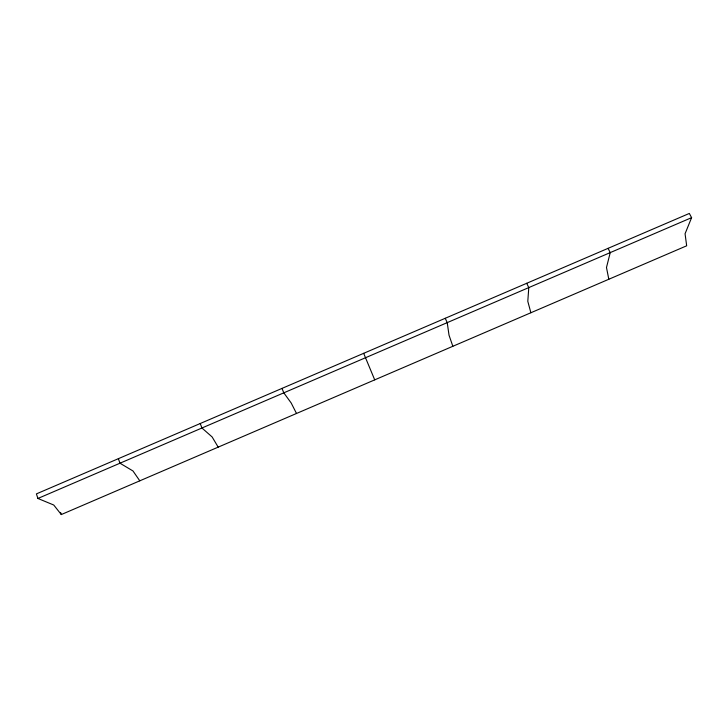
<?xml version="1.0" encoding="UTF-8"?>
<svg xmlns="http://www.w3.org/2000/svg" width="728" height="728" viewBox="0 0 728 728"><rect width="100%" height="100%" fill="white"/><g stroke="black" fill="none" stroke-linecap="round" stroke-linejoin="round"><path stroke-width="1.09" d="M691.6 217.654L685.066 233.752L686.668 245.8L61.298 514.56L53.745 505.023L37.92 498.462L36.4 493.893L689.334 213.441L691.6 217.654L37.92 498.462M139.794 480.826L132.987 470.97L119.983 463.208L118.373 458.686M218.191 447.138L212.139 436.964L201.947 428L200.236 423.523M608.071 248.339L610.237 252.607L606.479 267.522L608.817 279.252M296.505 413.477L291.191 402.994L283.802 392.838L282 388.397M526.699 283.292L528.783 287.596L527.8 301.328L530.876 312.749M445.236 318.291L447.229 322.631L449.021 335.18L452.843 346.291M363.672 353.326L374.72 379.861M60.579 512.43L61.298 514.56"/></g></svg>
